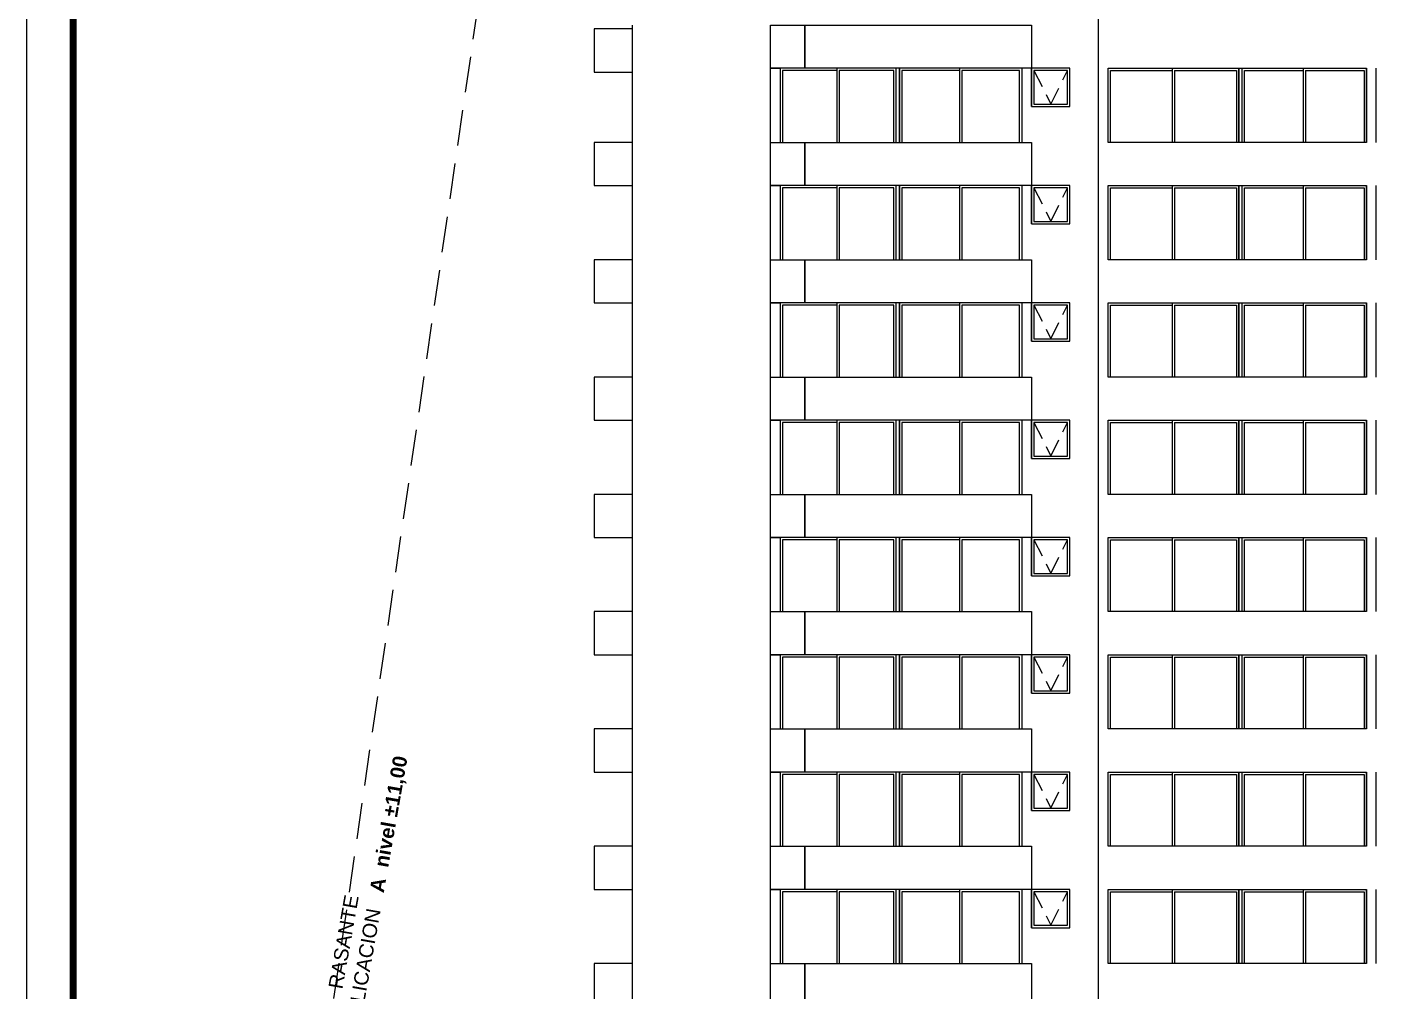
# Model space of a CAD drawing. Header units: millimetres. Extents: x 1217 to 2428, y 234 to 644.
# Drawn here: x 1978.52 to 2006.71, y 397.18 to 417.31 of the extents above; entities that cross this region are included whole.
import ezdxf

# ---------------------------------------------------------------- set-up
doc = ezdxf.new("R2010")
doc.units = ezdxf.units.MM
doc.linetypes.add('HIDDEN', pattern=[0.375, 0.25, -0.125])
doc.linetypes.add('HIDDEN2', pattern=[0.1875, 0.125, -0.0625])
for name, color, linetype in [('0.1', 251, 'Continuous'), ('0.2', 2, 'Continuous'), ('0.3', 6, 'Continuous'), ('Texto', 1, 'Continuous')]:
    doc.layers.add(name, color=color, linetype=linetype)
doc.styles.get("Standard").update_dxf_attribs({"font": 'arial.ttf'})

msp = doc.modelspace()

# ---------------------------------------------------------------- linework, layer by layer
at = {"layer": '0.1', "ltscale": 3}
msp.add_lwpolyline([(1978.52436, 357.90321), (1978.52436, 447.90321), (2038.52436, 447.90321), (2038.52436, 357.90321), (1978.52436, 357.90321)], dxfattribs=at)
at = {"layer": '0.1', "ltscale": 3, "const_width": 0.15}
msp.add_lwpolyline([(1979.4884, 358.90321), (1979.4884, 446.90321), (2037.4884, 446.90321), (2037.4884, 358.90321)], close=True, dxfattribs=at)
at = {"layer": '0.1', "ltscale": 3, "elevation": 0}
for points in [[(1991.17998, 417.2697), (1990.37795, 417.2697), (1990.37795, 416.3697), (1991.17998, 416.3697)], [(1996.68438, 414.90099), (1996.68438, 416.45099), (1994.2603, 416.45099), (1994.2603, 414.90099)], [(1995.44734, 416.40099), (1994.3103, 416.40099), (1994.3103, 414.90099)], [(1995.44734, 416.45099), (1995.44734, 414.90099)], [(1996.63438, 414.90099), (1996.63438, 416.40099), (1995.49734, 416.40099)], [(1995.49734, 416.40099), (1995.49734, 414.90099)], [(1999.31586, 414.90099), (1999.31586, 416.45099), (1996.75436, 416.45099), (1996.75436, 414.90099)], [(1998.01011, 416.40099), (1996.80436, 416.40099), (1996.80436, 414.90099)], [(1998.01011, 416.45099), (1998.01011, 414.90099)], [(1999.26586, 414.90099), (1999.26586, 416.40099), (1998.06011, 416.40099)], [(1998.06011, 416.40099), (1998.06011, 414.90099)], [(2001.1154, 414.90099), (2001.1154, 416.45099), (2003.84546, 416.45099), (2003.84546, 414.90099)], [(2001.1654, 414.90099), (2001.1654, 416.40099), (2002.45543, 416.40099)], [(2002.45543, 416.45099), (2002.45543, 414.90099)], [(2002.50543, 416.40099), (2003.79546, 416.40099), (2003.79546, 414.90099)], [(2002.50543, 416.40099), (2002.50543, 414.90099)], [(2003.91546, 414.90099), (2003.91546, 416.45099), (2006.51295, 416.45099), (2006.51295, 414.90099)], [(2003.96546, 414.90099), (2003.96546, 416.40099), (2005.1892, 416.40099)], [(2005.1892, 416.45099), (2005.1892, 414.90099)], [(2005.2392, 416.40099), (2006.46295, 416.40099), (2006.46295, 414.90099)], [(2005.2392, 416.40099), (2005.2392, 414.90099)], [(1991.17998, 414.90099), (1990.37795, 414.90099), (1990.37795, 414.00099), (1991.17998, 414.00099)], [(1996.68438, 412.45099), (1996.68438, 414.00099), (1994.2603, 414.00099), (1994.2603, 412.45099)], [(1995.44734, 413.95099), (1994.3103, 413.95099), (1994.3103, 412.45099)], [(1995.44734, 414.00099), (1995.44734, 412.45099)], [(1996.63438, 412.45099), (1996.63438, 413.95099), (1995.49734, 413.95099)], [(1995.49734, 413.95099), (1995.49734, 412.45099)], [(1999.31586, 412.45099), (1999.31586, 414.00099), (1996.75436, 414.00099), (1996.75436, 412.45099)], [(1998.01011, 413.95099), (1996.80436, 413.95099), (1996.80436, 412.45099)], [(1998.01011, 414.00099), (1998.01011, 412.45099)], [(1999.26586, 412.45099), (1999.26586, 413.95099), (1998.06011, 413.95099)], [(1998.06011, 413.95099), (1998.06011, 412.45099)], [(2001.1154, 412.45099), (2001.1154, 414.00099), (2003.84546, 414.00099), (2003.84546, 412.45099)], [(2001.1654, 412.45099), (2001.1654, 413.95099), (2002.45543, 413.95099)], [(2002.45543, 414.00099), (2002.45543, 412.45099)], [(2002.50543, 413.95099), (2003.79546, 413.95099), (2003.79546, 412.45099)], [(2002.50543, 413.95099), (2002.50543, 412.45099)], [(2003.91546, 412.45099), (2003.91546, 414.00099), (2006.51295, 414.00099), (2006.51295, 412.45099)], [(2003.96546, 412.45099), (2003.96546, 413.95099), (2005.1892, 413.95099)], [(2005.1892, 414.00099), (2005.1892, 412.45099)], [(2005.2392, 413.95099), (2006.46295, 413.95099), (2006.46295, 412.45099)], [(2005.2392, 413.95099), (2005.2392, 412.45099)], [(1991.17998, 412.45099), (1990.37795, 412.45099), (1990.37795, 411.55099), (1991.17998, 411.55099)], [(1990.37795, 411.55099), (1991.17998, 411.55099)], [(1996.68438, 410.00099), (1996.68438, 411.55099), (1994.2603, 411.55099), (1994.2603, 410.00099)], [(1995.44734, 411.50099), (1994.3103, 411.50099), (1994.3103, 410.00099)], [(1995.44734, 411.55099), (1995.44734, 410.00099)], [(1996.63438, 410.00099), (1996.63438, 411.50099), (1995.49734, 411.50099)], [(1995.49734, 411.50099), (1995.49734, 410.00099)], [(1999.31586, 410.00099), (1999.31586, 411.55099), (1996.75436, 411.55099), (1996.75436, 410.00099)], [(1998.01011, 411.50099), (1996.80436, 411.50099), (1996.80436, 410.00099)], [(1998.01011, 411.55099), (1998.01011, 410.00099)], [(1999.26586, 410.00099), (1999.26586, 411.50099), (1998.06011, 411.50099)], [(1998.06011, 411.50099), (1998.06011, 410.00099)], [(2001.1154, 410.00099), (2001.1154, 411.55099), (2003.84546, 411.55099), (2003.84546, 410.00099)], [(2001.1654, 410.00099), (2001.1654, 411.50099), (2002.45543, 411.50099)], [(2002.45543, 411.55099), (2002.45543, 410.00099)], [(2002.50543, 411.50099), (2003.79546, 411.50099), (2003.79546, 410.00099)], [(2002.50543, 411.50099), (2002.50543, 410.00099)], [(2003.91546, 410.00099), (2003.91546, 411.55099), (2006.51295, 411.55099), (2006.51295, 410.00099)], [(2003.96546, 410.00099), (2003.96546, 411.50099), (2005.1892, 411.50099)], [(2005.1892, 411.55099), (2005.1892, 410.00099)], [(2005.2392, 411.50099), (2006.46295, 411.50099), (2006.46295, 410.00099)], [(2005.2392, 411.50099), (2005.2392, 410.00099)], [(1991.17998, 410.00099), (1990.37795, 410.00099), (1990.37795, 409.10099), (1991.17998, 409.10099)], [(1990.37795, 409.10099), (1991.17998, 409.10099)], [(1996.68438, 407.55099), (1996.68438, 409.10099), (1994.2603, 409.10099), (1994.2603, 407.55099)], [(1995.44734, 409.05099), (1994.3103, 409.05099), (1994.3103, 407.55099)], [(1995.44734, 409.10099), (1995.44734, 407.55099)], [(1996.63438, 407.55099), (1996.63438, 409.05099), (1995.49734, 409.05099)], [(1995.49734, 409.05099), (1995.49734, 407.55099)], [(1999.31586, 407.55099), (1999.31586, 409.10099), (1996.75436, 409.10099), (1996.75436, 407.55099)], [(1998.01011, 409.05099), (1996.80436, 409.05099), (1996.80436, 407.55099)], [(1998.01011, 409.10099), (1998.01011, 407.55099)], [(1999.26586, 407.55099), (1999.26586, 409.05099), (1998.06011, 409.05099)], [(1998.06011, 409.05099), (1998.06011, 407.55099)], [(2001.1154, 407.55099), (2001.1154, 409.10099), (2003.84546, 409.10099), (2003.84546, 407.55099)], [(2001.1654, 407.55099), (2001.1654, 409.05099), (2002.45543, 409.05099)], [(2002.45543, 409.10099), (2002.45543, 407.55099)], [(2002.50543, 409.05099), (2003.79546, 409.05099), (2003.79546, 407.55099)], [(2002.50543, 409.05099), (2002.50543, 407.55099)], [(2003.91546, 407.55099), (2003.91546, 409.10099), (2006.51295, 409.10099), (2006.51295, 407.55099)], [(2003.96546, 407.55099), (2003.96546, 409.05099), (2005.1892, 409.05099)], [(2005.1892, 409.10099), (2005.1892, 407.55099)], [(2005.2392, 409.05099), (2006.46295, 409.05099), (2006.46295, 407.55099)], [(2005.2392, 409.05099), (2005.2392, 407.55099)], [(1991.17998, 407.55099), (1990.37795, 407.55099), (1990.37795, 406.65099), (1991.17998, 406.65099)], [(1990.37795, 406.65099), (1991.17998, 406.65099)], [(1996.68438, 405.10099), (1996.68438, 406.65099), (1994.2603, 406.65099), (1994.2603, 405.10099)], [(1995.44734, 406.60099), (1994.3103, 406.60099), (1994.3103, 405.10099)], [(1995.44734, 406.65099), (1995.44734, 405.10099)], [(1996.63438, 405.10099), (1996.63438, 406.60099), (1995.49734, 406.60099)], [(1995.49734, 406.60099), (1995.49734, 405.10099)], [(1999.31586, 405.10099), (1999.31586, 406.65099), (1996.75436, 406.65099), (1996.75436, 405.10099)], [(1998.01011, 406.60099), (1996.80436, 406.60099), (1996.80436, 405.10099)], [(1998.01011, 406.65099), (1998.01011, 405.10099)], [(1999.26586, 405.10099), (1999.26586, 406.60099), (1998.06011, 406.60099)], [(1998.06011, 406.60099), (1998.06011, 405.10099)], [(2001.1154, 405.10099), (2001.1154, 406.65099), (2003.84546, 406.65099), (2003.84546, 405.10099)], [(2001.1654, 405.10099), (2001.1654, 406.60099), (2002.45543, 406.60099)], [(2002.45543, 406.65099), (2002.45543, 405.10099)], [(2002.50543, 406.60099), (2003.79546, 406.60099), (2003.79546, 405.10099)], [(2002.50543, 406.60099), (2002.50543, 405.10099)], [(2003.91546, 405.10099), (2003.91546, 406.65099), (2006.51295, 406.65099), (2006.51295, 405.10099)], [(2003.96546, 405.10099), (2003.96546, 406.60099), (2005.1892, 406.60099)], [(2005.1892, 406.65099), (2005.1892, 405.10099)], [(2005.2392, 406.60099), (2006.46295, 406.60099), (2006.46295, 405.10099)], [(2005.2392, 406.60099), (2005.2392, 405.10099)], [(1991.17998, 405.10099), (1990.37795, 405.10099), (1990.37795, 404.20099), (1991.17998, 404.20099)], [(1990.37795, 404.20099), (1991.17998, 404.20099)], [(1996.68438, 402.65099), (1996.68438, 404.20099), (1994.2603, 404.20099), (1994.2603, 402.65099)], [(1995.44734, 404.15099), (1994.3103, 404.15099), (1994.3103, 402.65099)], [(1995.44734, 404.20099), (1995.44734, 402.65099)], [(1996.63438, 402.65099), (1996.63438, 404.15099), (1995.49734, 404.15099)], [(1995.49734, 404.15099), (1995.49734, 402.65099)], [(1999.31586, 402.65099), (1999.31586, 404.20099), (1996.75436, 404.20099), (1996.75436, 402.65099)], [(1998.01011, 404.15099), (1996.80436, 404.15099), (1996.80436, 402.65099)], [(1998.01011, 404.20099), (1998.01011, 402.65099)], [(1999.26586, 402.65099), (1999.26586, 404.15099), (1998.06011, 404.15099)], [(1998.06011, 404.15099), (1998.06011, 402.65099)], [(2001.1154, 402.65099), (2001.1154, 404.20099), (2003.84546, 404.20099), (2003.84546, 402.65099)], [(2001.1654, 402.65099), (2001.1654, 404.15099), (2002.45543, 404.15099)], [(2002.45543, 404.20099), (2002.45543, 402.65099)], [(2002.50543, 404.15099), (2003.79546, 404.15099), (2003.79546, 402.65099)], [(2002.50543, 404.15099), (2002.50543, 402.65099)], [(2003.91546, 402.65099), (2003.91546, 404.20099), (2006.51295, 404.20099), (2006.51295, 402.65099)], [(2003.96546, 402.65099), (2003.96546, 404.15099), (2005.1892, 404.15099)], [(2005.1892, 404.20099), (2005.1892, 402.65099)], [(2005.2392, 404.15099), (2006.46295, 404.15099), (2006.46295, 402.65099)], [(2005.2392, 404.15099), (2005.2392, 402.65099)], [(1991.17998, 402.65099), (1990.37795, 402.65099), (1990.37795, 401.75099), (1991.17998, 401.75099)], [(1990.37795, 401.75099), (1991.17998, 401.75099)], [(1996.68438, 400.20099), (1996.68438, 401.75099), (1994.2603, 401.75099), (1994.2603, 400.20099)], [(1995.44734, 401.70099), (1994.3103, 401.70099), (1994.3103, 400.20099)], [(1995.44734, 401.75099), (1995.44734, 400.20099)], [(1996.63438, 400.20099), (1996.63438, 401.70099), (1995.49734, 401.70099)], [(1995.49734, 401.70099), (1995.49734, 400.20099)], [(1999.31586, 400.20099), (1999.31586, 401.75099), (1996.75436, 401.75099), (1996.75436, 400.20099)], [(1998.01011, 401.70099), (1996.80436, 401.70099), (1996.80436, 400.20099)], [(1998.01011, 401.75099), (1998.01011, 400.20099)], [(1999.26586, 400.20099), (1999.26586, 401.70099), (1998.06011, 401.70099)], [(1998.06011, 401.70099), (1998.06011, 400.20099)], [(2001.1154, 400.20099), (2001.1154, 401.75099), (2003.84546, 401.75099), (2003.84546, 400.20099)], [(2001.1654, 400.20099), (2001.1654, 401.70099), (2002.45543, 401.70099)], [(2002.45543, 401.75099), (2002.45543, 400.20099)], [(2002.50543, 401.70099), (2003.79546, 401.70099), (2003.79546, 400.20099)], [(2002.50543, 401.70099), (2002.50543, 400.20099)], [(2003.91546, 400.20099), (2003.91546, 401.75099), (2006.51295, 401.75099), (2006.51295, 400.20099)], [(2003.96546, 400.20099), (2003.96546, 401.70099), (2005.1892, 401.70099)], [(2005.1892, 401.75099), (2005.1892, 400.20099)], [(2005.2392, 401.70099), (2006.46295, 401.70099), (2006.46295, 400.20099)], [(2005.2392, 401.70099), (2005.2392, 400.20099)], [(1991.17998, 400.20099), (1990.37795, 400.20099), (1990.37795, 399.30099), (1991.17998, 399.30099)], [(1990.37795, 399.30099), (1991.17998, 399.30099)], [(1996.68438, 397.75099), (1996.68438, 399.30099), (1994.2603, 399.30099), (1994.2603, 397.75099)], [(1995.44734, 399.25099), (1994.3103, 399.25099), (1994.3103, 397.75099)], [(1995.44734, 399.30099), (1995.44734, 397.75099)], [(1996.63438, 397.75099), (1996.63438, 399.25099), (1995.49734, 399.25099)], [(1995.49734, 399.25099), (1995.49734, 397.75099)], [(1999.31586, 397.75099), (1999.31586, 399.30099), (1996.75436, 399.30099), (1996.75436, 397.75099)], [(1998.01011, 399.25099), (1996.80436, 399.25099), (1996.80436, 397.75099)], [(1998.01011, 399.30099), (1998.01011, 397.75099)], [(1999.26586, 397.75099), (1999.26586, 399.25099), (1998.06011, 399.25099)], [(1998.06011, 399.25099), (1998.06011, 397.75099)], [(2001.1154, 397.75099), (2001.1154, 399.30099), (2003.84546, 399.30099), (2003.84546, 397.75099)], [(2001.1654, 397.75099), (2001.1654, 399.25099), (2002.45543, 399.25099)], [(2002.45543, 399.30099), (2002.45543, 397.75099)], [(2002.50543, 399.25099), (2003.79546, 399.25099), (2003.79546, 397.75099)], [(2002.50543, 399.25099), (2002.50543, 397.75099)], [(2003.91546, 397.75099), (2003.91546, 399.30099), (2006.51295, 399.30099), (2006.51295, 397.75099)], [(2003.96546, 397.75099), (2003.96546, 399.25099), (2005.1892, 399.25099)], [(2005.1892, 399.30099), (2005.1892, 397.75099)], [(2005.2392, 399.25099), (2006.46295, 399.25099), (2006.46295, 397.75099)], [(2005.2392, 399.25099), (2005.2392, 397.75099)], [(1991.17998, 397.75099), (1990.37795, 397.75099), (1990.37795, 396.85099), (1991.17998, 396.85099)]]:
    msp.add_lwpolyline(points, dxfattribs=at)
at = {"layer": '0.1', "linetype": 'HIDDEN2', "ltscale": 3, "elevation": 0}
for points in [[(1999.56586, 416.40099), (1999.91579, 415.70099), (2000.26571, 416.40099)], [(1999.56586, 413.95099), (1999.91579, 413.25099), (2000.26571, 413.95099)], [(1999.56586, 411.50099), (1999.91579, 410.80099), (2000.26571, 411.50099)], [(1999.56586, 409.05099), (1999.91579, 408.35099), (2000.26571, 409.05099)], [(1999.56586, 406.60099), (1999.91579, 405.90099), (2000.26571, 406.60099)], [(1999.56586, 404.15099), (1999.91579, 403.45099), (2000.26571, 404.15099)], [(1999.56586, 401.70099), (1999.91579, 401.00099), (2000.26571, 401.70099)], [(1999.56586, 399.25099), (1999.91579, 398.55099), (2000.26571, 399.25099)]]:
    msp.add_lwpolyline(points, dxfattribs=at)
at = {"layer": '0.2', "linetype": 'HIDDEN', "ltscale": 3}
msp.add_line((1990.37795, 434.50099, 0), (1983.49795, 387.17098, 0), dxfattribs=at)
at = {"layer": '0.2', "ltscale": 3}
for p, q in [((1991.17998, 414.00099, 0), (1991.17998, 417.35099, 0)), ((1991.17998, 416.3697, 0), (1991.17998, 416.3697, 0)), ((1991.17998, 416.3697, 0), (1991.17998, 416.3697, 0)), ((1991.17998, 411.55099, 0), (1991.17998, 414.00099, 0)), ((1991.17998, 414.00099, 0), (1991.17998, 414.00099, 0)), ((1991.17998, 414.00099, 0), (1991.17998, 414.00099, 0)), ((1991.17998, 409.10099, 0), (1991.17998, 411.55099, 0)), ((1991.17998, 411.55099, 0), (1991.17998, 411.55099, 0)), ((1991.17998, 411.55099, 0), (1991.17998, 411.55099, 0)), ((1991.17998, 406.65099, 0), (1991.17998, 409.10099, 0)), ((1991.17998, 409.10099, 0), (1991.17998, 409.10099, 0)), ((1991.17998, 409.10099, 0), (1991.17998, 409.10099, 0)), ((1991.17998, 404.20099, 0), (1991.17998, 406.65099, 0)), ((1991.17998, 406.65099, 0), (1991.17998, 406.65099, 0)), ((1991.17998, 406.65099, 0), (1991.17998, 406.65099, 0)), ((1991.17998, 401.75099, 0), (1991.17998, 404.20099, 0)), ((1991.17998, 404.20099, 0), (1991.17998, 404.20099, 0)), ((1991.17998, 404.20099, 0), (1991.17998, 404.20099, 0)), ((1991.17998, 399.30099, 0), (1991.17998, 401.75099, 0)), ((1991.17998, 401.75099, 0), (1991.17998, 401.75099, 0)), ((1991.17998, 401.75099, 0), (1991.17998, 401.75099, 0)), ((1991.17998, 396.85099, 0), (1991.17998, 399.30099, 0)), ((1991.17998, 399.30099, 0), (1991.17998, 399.30099, 0)), ((1991.17998, 399.30099, 0), (1991.17998, 399.30099, 0))]:
    msp.add_line(p, q, dxfattribs=at)
at = {"layer": '0.2', "ltscale": 3, "elevation": 0}
for points in [[(1994.06033, 416.45099), (1994.06033, 417.35099), (1994.77666, 417.35099), (1994.77666, 416.45099), (1994.06033, 416.45099)], [(1994.06033, 416.45099), (1994.2603, 416.45099), (1994.2603, 414.90099)], [(1994.06033, 414.90099), (1994.06033, 416.45099)], [(1996.68438, 414.90099), (1996.68438, 416.45099)], [(1996.75436, 414.90099), (1996.75436, 416.45099)], [(1999.51586, 415.65099), (2000.31571, 415.65099), (2000.31571, 416.45099), (1999.51586, 416.45099), (1999.51586, 415.65099)], [(1999.51586, 415.65099), (1999.51586, 416.45099)], [(2003.84546, 414.90099), (2003.84546, 416.45099)], [(2003.91546, 414.90099), (2003.91546, 416.45099)], [(1994.06033, 414.00099), (1994.06033, 414.90099), (1994.77666, 414.90099), (1994.77666, 414.00099), (1994.06033, 414.00099)], [(1994.06033, 414.00099), (1994.2603, 414.00099), (1994.2603, 412.45099)], [(1994.06033, 412.45099), (1994.06033, 414.00099)], [(1996.68438, 412.45099), (1996.68438, 414.00099)], [(1996.75436, 412.45099), (1996.75436, 414.00099)], [(1999.51586, 413.20099), (2000.31571, 413.20099), (2000.31571, 414.00099), (1999.51586, 414.00099), (1999.51586, 413.20099)], [(1999.51586, 413.20099), (1999.51586, 414.00099)], [(2003.84546, 412.45099), (2003.84546, 414.00099)], [(2003.91546, 412.45099), (2003.91546, 414.00099)], [(1994.06033, 411.55099), (1994.06033, 412.45099), (1994.77666, 412.45099), (1994.77666, 411.55099), (1994.06033, 411.55099)], [(1994.06033, 411.55099), (1994.2603, 411.55099), (1994.2603, 410.00099)], [(1994.06033, 410.00099), (1994.06033, 411.55099)], [(1996.68438, 410.00099), (1996.68438, 411.55099)], [(1996.75436, 410.00099), (1996.75436, 411.55099)], [(1999.51586, 410.75099), (2000.31571, 410.75099), (2000.31571, 411.55099), (1999.51586, 411.55099), (1999.51586, 410.75099)], [(1999.51586, 410.75099), (1999.51586, 411.55099)], [(2003.84546, 410.00099), (2003.84546, 411.55099)], [(2003.91546, 410.00099), (2003.91546, 411.55099)], [(1994.06033, 409.10099), (1994.06033, 410.00099), (1994.77666, 410.00099), (1994.77666, 409.10099), (1994.06033, 409.10099)], [(1994.06033, 409.10099), (1994.2603, 409.10099), (1994.2603, 407.55099)], [(1994.06033, 407.55099), (1994.06033, 409.10099)], [(1996.68438, 407.55099), (1996.68438, 409.10099)], [(1996.75436, 407.55099), (1996.75436, 409.10099)], [(1999.51586, 408.30099), (2000.31571, 408.30099), (2000.31571, 409.10099), (1999.51586, 409.10099), (1999.51586, 408.30099)], [(1999.51586, 408.30099), (1999.51586, 409.10099)], [(2003.84546, 407.55099), (2003.84546, 409.10099)], [(2003.91546, 407.55099), (2003.91546, 409.10099)], [(1994.06033, 406.65099), (1994.06033, 407.55099), (1994.77666, 407.55099), (1994.77666, 406.65099), (1994.06033, 406.65099)], [(1994.06033, 406.65099), (1994.2603, 406.65099), (1994.2603, 405.10099)], [(1994.06033, 405.10099), (1994.06033, 406.65099)], [(1996.68438, 405.10099), (1996.68438, 406.65099)], [(1996.75436, 405.10099), (1996.75436, 406.65099)], [(1999.51586, 405.85099), (2000.31571, 405.85099), (2000.31571, 406.65099), (1999.51586, 406.65099), (1999.51586, 405.85099)], [(1999.51586, 405.85099), (1999.51586, 406.65099)], [(2003.84546, 405.10099), (2003.84546, 406.65099)], [(2003.91546, 405.10099), (2003.91546, 406.65099)], [(1994.06033, 404.20099), (1994.06033, 405.10099), (1994.77666, 405.10099), (1994.77666, 404.20099), (1994.06033, 404.20099)], [(1994.06033, 404.20099), (1994.2603, 404.20099), (1994.2603, 402.65099)], [(1994.06033, 402.65099), (1994.06033, 404.20099)], [(1996.68438, 402.65099), (1996.68438, 404.20099)], [(1996.75436, 402.65099), (1996.75436, 404.20099)], [(1999.51586, 403.40099), (2000.31571, 403.40099), (2000.31571, 404.20099), (1999.51586, 404.20099), (1999.51586, 403.40099)], [(1999.51586, 403.40099), (1999.51586, 404.20099)], [(2003.84546, 402.65099), (2003.84546, 404.20099)], [(2003.91546, 402.65099), (2003.91546, 404.20099)], [(1994.06033, 401.75099), (1994.06033, 402.65099), (1994.77666, 402.65099), (1994.77666, 401.75099), (1994.06033, 401.75099)], [(1994.06033, 401.75099), (1994.2603, 401.75099), (1994.2603, 400.20099)], [(1994.06033, 400.20099), (1994.06033, 401.75099)], [(1996.68438, 400.20099), (1996.68438, 401.75099)], [(1996.75436, 400.20099), (1996.75436, 401.75099)], [(1999.51586, 400.95099), (2000.31571, 400.95099), (2000.31571, 401.75099), (1999.51586, 401.75099), (1999.51586, 400.95099)], [(1999.51586, 400.95099), (1999.51586, 401.75099)], [(2003.84546, 400.20099), (2003.84546, 401.75099)], [(2003.91546, 400.20099), (2003.91546, 401.75099)], [(1994.06033, 399.30099), (1994.06033, 400.20099), (1994.77666, 400.20099), (1994.77666, 399.30099), (1994.06033, 399.30099)], [(1994.06033, 399.30099), (1994.2603, 399.30099), (1994.2603, 397.75099)], [(1994.06033, 397.75099), (1994.06033, 399.30099)], [(1996.68438, 397.75099), (1996.68438, 399.30099)], [(1996.75436, 397.75099), (1996.75436, 399.30099)], [(1999.51586, 398.50099), (2000.31571, 398.50099), (2000.31571, 399.30099), (1999.51586, 399.30099), (1999.51586, 398.50099)], [(1999.51586, 398.50099), (1999.51586, 399.30099)], [(2003.84546, 397.75099), (2003.84546, 399.30099)], [(2003.91546, 397.75099), (2003.91546, 399.30099)], [(1994.06033, 396.85099), (1994.06033, 397.75099), (1994.77666, 397.75099), (1994.77666, 396.85099), (1994.06033, 396.85099)]]:
    msp.add_lwpolyline(points, dxfattribs=at)
for points in [[(1999.56586, 415.70099), (2000.26571, 415.70099), (2000.26571, 416.40099), (1999.56586, 416.40099)], [(1999.56586, 413.25099), (2000.26571, 413.25099), (2000.26571, 413.95099), (1999.56586, 413.95099)], [(1999.56586, 410.80099), (2000.26571, 410.80099), (2000.26571, 411.50099), (1999.56586, 411.50099)], [(1999.56586, 408.35099), (2000.26571, 408.35099), (2000.26571, 409.05099), (1999.56586, 409.05099)], [(1999.56586, 405.90099), (2000.26571, 405.90099), (2000.26571, 406.60099), (1999.56586, 406.60099)], [(1999.56586, 403.45099), (2000.26571, 403.45099), (2000.26571, 404.15099), (1999.56586, 404.15099)], [(1999.56586, 401.00099), (2000.26571, 401.00099), (2000.26571, 401.70099), (1999.56586, 401.70099)], [(1999.56586, 398.55099), (2000.26571, 398.55099), (2000.26571, 399.25099), (1999.56586, 399.25099)]]:
    msp.add_lwpolyline(points, close=True, dxfattribs=at)
at = {"layer": '0.3', "ltscale": 3, "elevation": 0}
for points in [[(2000.91541, 416.45099), (2000.91541, 418.90099)], [(2000.91541, 414.00099), (2000.91541, 416.45099)], [(2001.1154, 414.90099), (2001.1154, 416.45099)], [(2001.1154, 416.45099), (2006.51295, 416.45099)], [(2006.51295, 414.90099), (2006.51295, 416.45099)], [(2006.51302, 414.90099), (2006.51302, 416.45099)], [(2006.71294, 414.90099), (2006.71294, 416.45099)], [(2006.51295, 414.90099), (2001.1154, 414.90099)], [(2000.91541, 411.55099), (2000.91541, 414.00099)], [(2001.1154, 412.45099), (2001.1154, 414.00099)], [(2001.1154, 414.00099), (2006.51295, 414.00099)], [(2006.51295, 412.45099), (2006.51295, 414.00099)], [(2006.51302, 412.45099), (2006.51302, 414.00099)], [(2006.71294, 412.45099), (2006.71294, 414.00099)], [(2006.51295, 412.45099), (2001.1154, 412.45099)], [(2000.91541, 409.10099), (2000.91541, 411.55099)], [(2001.1154, 410.00099), (2001.1154, 411.55099)], [(2001.1154, 411.55099), (2006.51295, 411.55099)], [(2006.51295, 410.00099), (2006.51295, 411.55099)], [(2006.51302, 410.00099), (2006.51302, 411.55099)], [(2006.71294, 410.00099), (2006.71294, 411.55099)], [(2006.51295, 410.00099), (2001.1154, 410.00099)], [(2000.91541, 406.65099), (2000.91541, 409.10099)], [(2001.1154, 407.55099), (2001.1154, 409.10099)], [(2001.1154, 409.10099), (2006.51295, 409.10099)], [(2006.51295, 407.55099), (2006.51295, 409.10099)], [(2006.51302, 407.55099), (2006.51302, 409.10099)], [(2006.71294, 407.55099), (2006.71294, 409.10099)], [(2006.51295, 407.55099), (2001.1154, 407.55099)], [(2000.91541, 404.20099), (2000.91541, 406.65099)], [(2001.1154, 405.10099), (2001.1154, 406.65099)], [(2001.1154, 406.65099), (2006.51295, 406.65099)], [(2006.51295, 405.10099), (2006.51295, 406.65099)], [(2006.51302, 405.10099), (2006.51302, 406.65099)], [(2006.71294, 405.10099), (2006.71294, 406.65099)], [(2006.51295, 405.10099), (2001.1154, 405.10099)], [(2000.91541, 401.75099), (2000.91541, 404.20099)], [(2001.1154, 402.65099), (2001.1154, 404.20099)], [(2001.1154, 404.20099), (2006.51295, 404.20099)], [(2006.51295, 402.65099), (2006.51295, 404.20099)], [(2006.51302, 402.65099), (2006.51302, 404.20099)], [(2006.71294, 402.65099), (2006.71294, 404.20099)], [(2006.51295, 402.65099), (2001.1154, 402.65099)], [(2000.91541, 399.30099), (2000.91541, 401.75099)], [(2001.1154, 400.20099), (2001.1154, 401.75099)], [(2001.1154, 401.75099), (2006.51295, 401.75099)], [(2006.51295, 400.20099), (2006.51295, 401.75099)], [(2006.51302, 400.20099), (2006.51302, 401.75099)], [(2006.71294, 400.20099), (2006.71294, 401.75099)], [(2006.51295, 400.20099), (2001.1154, 400.20099)], [(2000.91541, 396.85099), (2000.91541, 399.30099)], [(2001.1154, 397.75099), (2001.1154, 399.30099)], [(2001.1154, 399.30099), (2006.51295, 399.30099)], [(2006.51295, 397.75099), (2006.51295, 399.30099)], [(2006.51302, 397.75099), (2006.51302, 399.30099)], [(2006.71294, 397.75099), (2006.71294, 399.30099)], [(2006.51295, 397.75099), (2001.1154, 397.75099)]]:
    msp.add_lwpolyline(points, dxfattribs=at)
for points in [[(1994.77686, 417.35099), (1999.51585, 417.35099), (1999.51585, 416.45099), (1994.77686, 416.45099)], [(1994.77686, 414.90099), (1999.51585, 414.90099), (1999.51585, 414.00099), (1994.77686, 414.00099)], [(1994.77686, 412.45099), (1999.51585, 412.45099), (1999.51585, 411.55099), (1994.77686, 411.55099)], [(1994.77686, 410.00099), (1999.51585, 410.00099), (1999.51585, 409.10099), (1994.77686, 409.10099)], [(1994.77686, 407.55099), (1999.51585, 407.55099), (1999.51585, 406.65099), (1994.77686, 406.65099)], [(1994.77686, 405.10099), (1999.51585, 405.10099), (1999.51585, 404.20099), (1994.77686, 404.20099)], [(1994.77686, 402.65099), (1999.51585, 402.65099), (1999.51585, 401.75099), (1994.77686, 401.75099)], [(1994.77686, 400.20099), (1999.51585, 400.20099), (1999.51585, 399.30099), (1994.77686, 399.30099)], [(1994.77686, 397.75099), (1999.51585, 397.75099), (1999.51585, 396.85099), (1994.77686, 396.85099)]]:
    msp.add_lwpolyline(points, close=True, dxfattribs=at)

# ---------------------------------------------------------------- texts
at = {"layer": 'Texto', "insert": (1985.41851, 398.15628, 0), "char_height": 0.3, "width": 9.6123514, "attachment_point": 5, "rotation": 80}
msp.add_mtext('RASANTE  \\PPUNTO DE APLICACION   {\\fArial|b1|i0|c0|p34;A  nivel %%P11,00}', dxfattribs=at)

doc.saveas('drawing.dxf')
